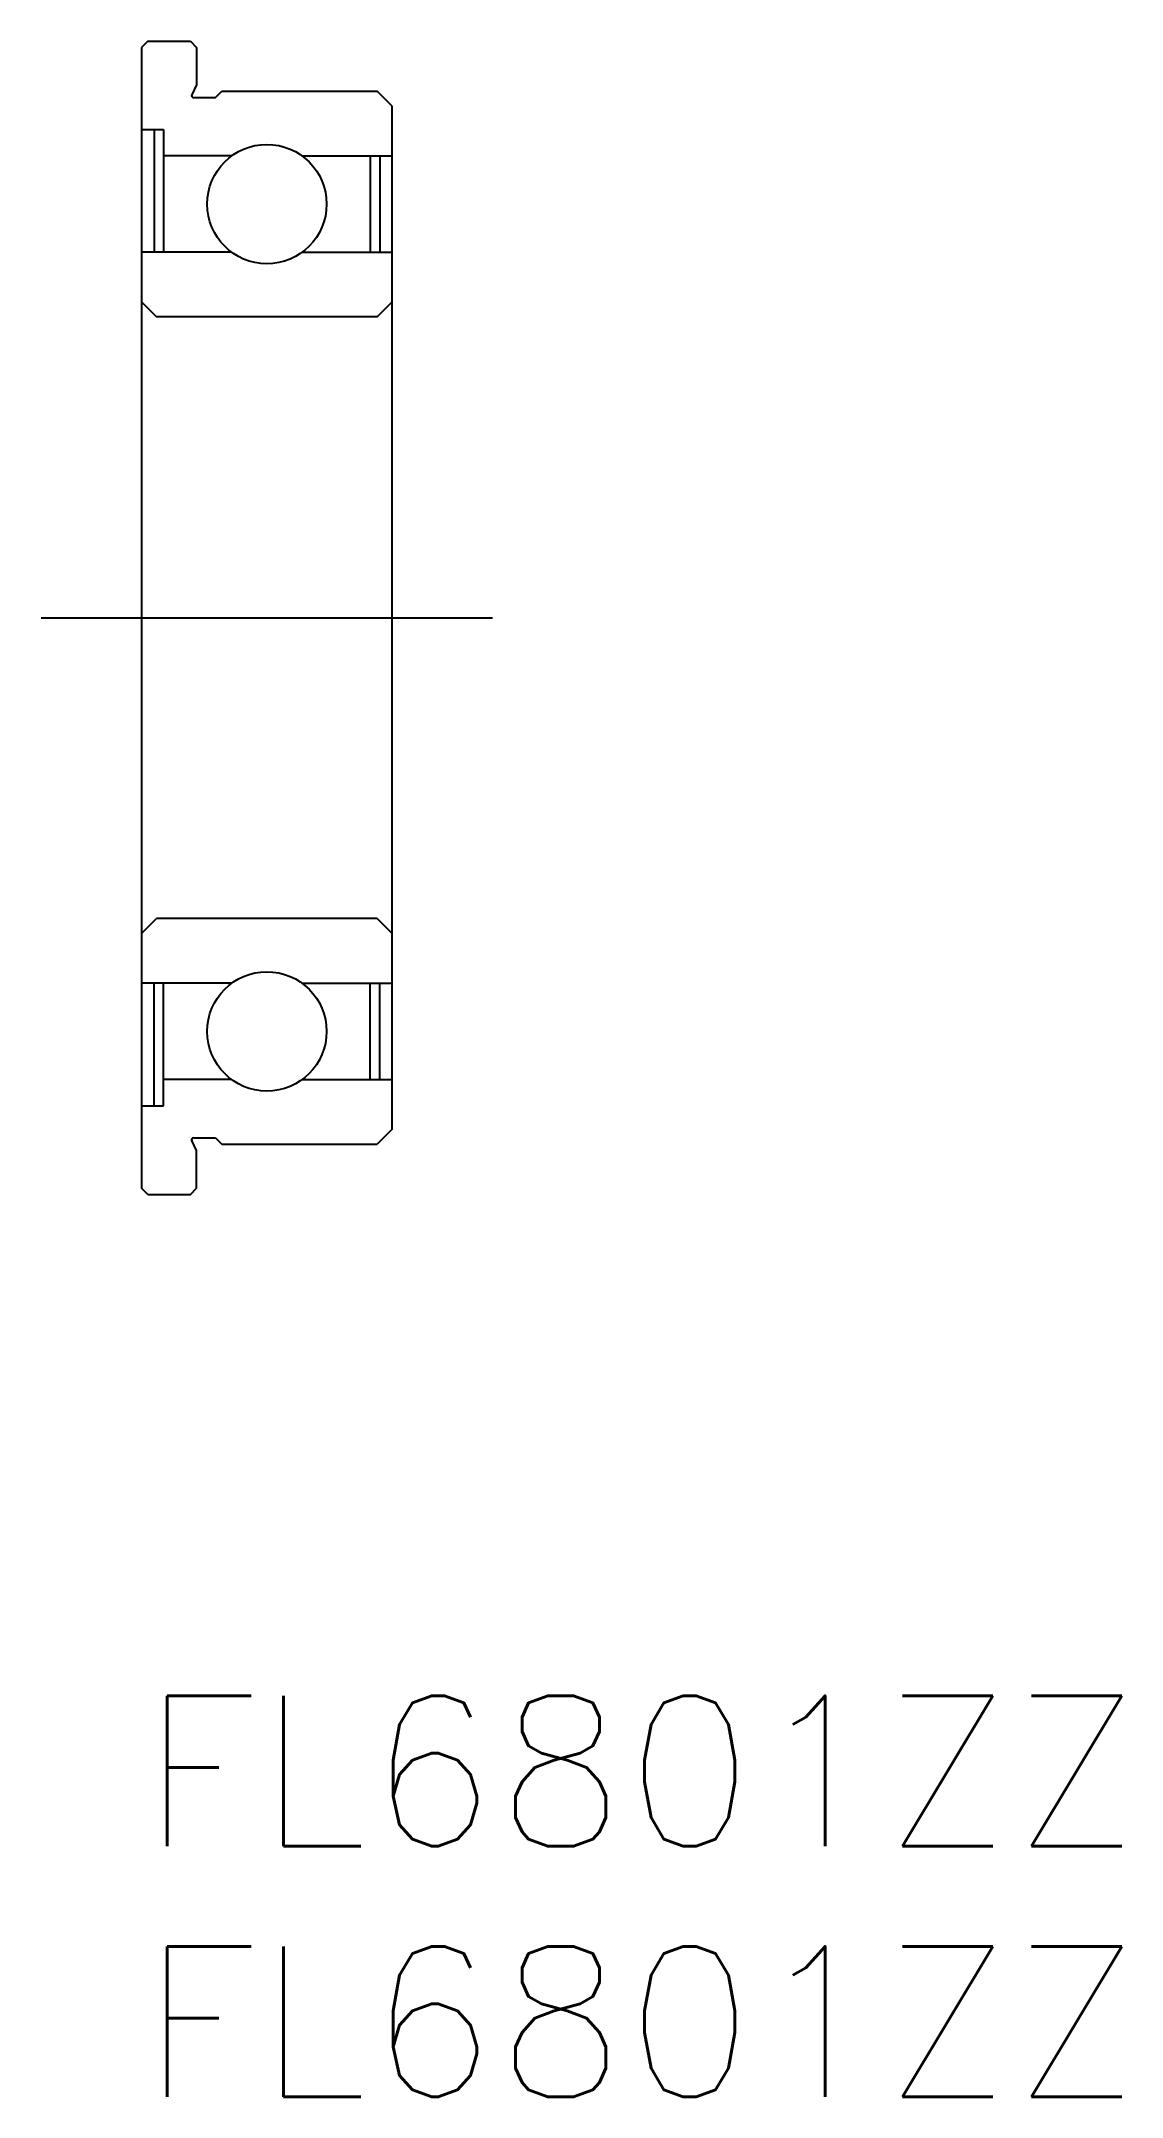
# Model space of a CAD drawing. Extents: x -2 to 19.5, y -8 to 33.
import ezdxf

# ---------------------------------------------------------------- set-up
doc = ezdxf.new("R2010")
doc.units = 0
doc.header["$LTSCALE"] = 0.5
doc.linetypes.add('CENTER', pattern=[50.8, 31.75, -6.35, 6.35, -6.35])
for name, color, linetype in [('MSM_CENTER', 1, 'CENTER'), ('MSM_CONTINUOUS', 7, 'CONTINUOUS'), ('MSM_PART_NUMBER', 7, 'CONTINUOUS')]:
    doc.layers.add(name, color=color, linetype=linetype)
doc.styles.get("Standard").update_dxf_attribs({"font": 'txt.shx', "height": 3, "bigfont": 'bigfont.shx'})

# ---------------------------------------------------------------- blocks, each defined once
blk = doc.blocks.new('*U2')
at = {"layer": 'MSM_PART_NUMBER'}
blk.add_text('FL6801ZZ', height=3, dxfattribs=at).set_placement((0, -3))
blk = doc.blocks.new('*U3')
at = {"layer": 'MSM_PART_NUMBER'}
blk.add_text('FL6801ZZ', height=3, dxfattribs=at).set_placement((0, -8))

msp = doc.modelspace()

# ---------------------------------------------------------------- linework, layer by layer
at = {"layer": 'MSM_CENTER'}
msp.add_line((-2, 21.5), (7, 21.5), dxfattribs=at)
at = {"layer": 'MSM_CONTINUOUS'}
for p, q in [((0.125, 33), (0, 32.875)), ((0, 32.875), (0, 10.125)), ((0.125, 33), (0.975, 33)), ((0.975, 33), (1.1, 32.875)), ((1.1, 32.875), (1.1, 32.125)), ((1.1, 32.125), (1.002, 31.929)), ((1.475, 31.875), (1.6, 32)), ((1.6, 32), (4.7, 32)), ((5, 31.7), (4.7, 32)), ((1.036, 31.875), (1.475, 31.875)), ((5, 11.3), (5, 31.7)), ((0, 31.234), (0.438, 31.234)), ((0.25, 31.234), (0.25, 28.79)), ((0.438, 31.234), (0.438, 28.79)), ((1.796, 30.71), (0.438, 30.71)), ((3.204, 30.71), (5, 30.71)), ((4.562, 30.71), (4.562, 28.79)), ((4.75, 30.71), (4.75, 28.79)), ((1.796, 28.79), (0, 28.79)), ((3.204, 28.79), (5, 28.79)), ((0, 27.8), (0.3, 27.5)), ((4.7, 27.5), (0.3, 27.5)), ((4.7, 27.5), (5, 27.8)), ((0, 15.2), (0.3, 15.5)), ((4.7, 15.5), (0.3, 15.5)), ((4.7, 15.5), (5, 15.2)), ((1.796, 14.21), (0, 14.21)), ((0.25, 11.766), (0.25, 14.21)), ((0.438, 11.766), (0.438, 14.21)), ((3.204, 14.21), (5, 14.21)), ((4.562, 12.29), (4.562, 14.21)), ((4.75, 12.29), (4.75, 14.21)), ((1.796, 12.29), (0.438, 12.29)), ((3.204, 12.29), (5, 12.29)), ((0, 11.766), (0.438, 11.766)), ((1.1, 10.875), (1.002, 11.071)), ((1.036, 11.125), (1.475, 11.125)), ((1.475, 11.125), (1.6, 11)), ((5, 11.3), (4.7, 11)), ((1.1, 10.125), (1.1, 10.875)), ((1.6, 11), (4.7, 11)), ((0.125, 10), (0, 10.125)), ((0.125, 10), (0.975, 10)), ((0.975, 10), (1.1, 10.125))]:
    msp.add_line(p, q, dxfattribs=at)
for centre in [(2.5, 29.75), (2.5, 13.25)]:
    msp.add_circle(centre, 1.19, dxfattribs=at)
for centre, start, end in [((1.036, 31.912), 153.4349, 270), ((1.036, 11.087), 90, 206.5651)]:
    msp.add_arc(centre, 0.0375, start, end, dxfattribs=at)

# ---------------------------------------------------------------- block references
for name in ['*U2', '*U3']:
    msp.add_blockref(name, (0, 0), dxfattribs=at)

doc.saveas('drawing.dxf')
